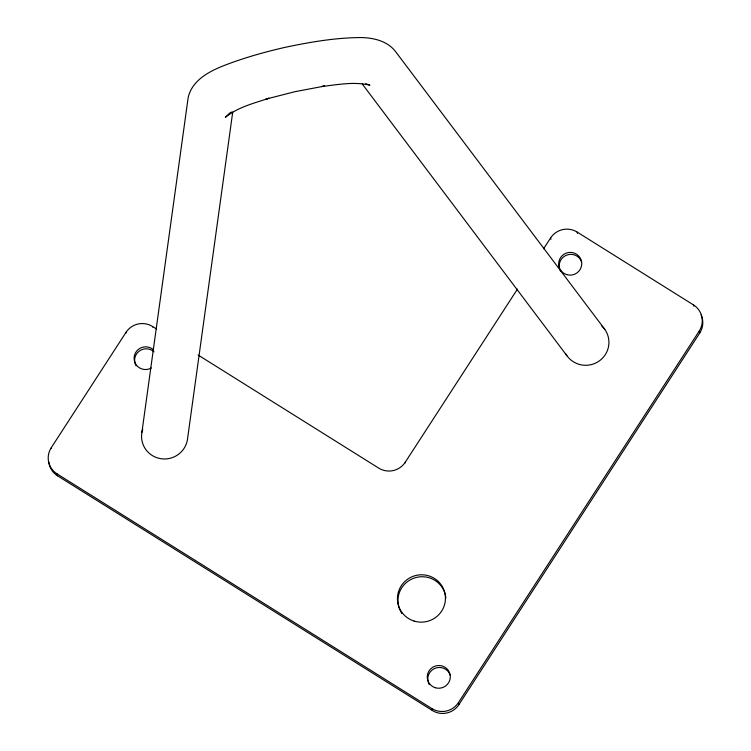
<?xml version="1.0" encoding="UTF-8"?>
<svg xmlns="http://www.w3.org/2000/svg" width="751" height="751" viewBox="0 0 751 751"><rect width="100%" height="100%" fill="white"/><g stroke="black" fill="none" stroke-linecap="round" stroke-linejoin="round"><path stroke-width="1.13" d="M141.901 432.351L188.182 97.452C192.115 80.291 209.144 71.392 224.164 65.497C243.991 57.827 264.502 52.035 285.211 47.322C310.06 42.075 335.303 37.728 360.762 37.55C373.416 37.738 387.225 40.873 395.401 51.378L604.827 329.407M232.735 111.983L187.365 440.077A23.103 22.746 -14.9 0 1 158.893 458.298A23.103 22.746 -14.9 0 1 142.756 429.112M230.341 113.589L231.28 111.927M701.134 315.007A19.226 18.925 -14.9 0 1 699.754 332.993L458.917 704.626A19.226 18.925 -14.9 0 1 432.379 710.521L57.536 475.805L57.02 473.853A19.226 18.925 -14.9 0 1 51.246 447.718L125.98 332.383A19.226 18.925 -14.9 0 1 152.519 326.478L156.49 328.966M198.161 355.054L378.72 468.117A19.226 18.925 -14.9 0 0 405.258 462.222L517.448 289.107M543.583 248.778L550.596 237.964A19.226 18.925 -14.9 0 1 577.134 232.059L693.464 304.906L693.811 306.201M57.02 473.853L431.863 708.568A19.226 18.925 -14.9 0 0 458.401 702.673L699.237 331.041A19.226 18.925 -14.9 0 0 693.464 304.906M230.144 112.65L225.356 117.344C237.776 107.158 253.979 103.291 268.905 98.25L265.967 99.113L295.012 91.669L324.563 86.083L321.644 86.525C337.556 84.685 354.068 81.39 369.924 85.192L365.728 83.708M362.301 84.046L566.874 355.674M699.237 331.041L699.754 332.993M577.134 232.059L577.481 233.364M550.596 237.964L550.943 239.259M405.258 462.222L405.437 462.869M458.401 702.673L458.917 704.626M431.863 708.568L432.379 710.521M152.519 326.478L152.697 327.136M125.98 332.383L126.159 333.031M51.246 447.718L51.415 448.366M601.88 326.037A23.103 22.746 -14.9 0 1 599.927 360.471A23.103 22.746 -14.9 0 1 565.71 353.796M399.673 609.361A24.032 23.656 -14.9 0 1 416.383 577.425A24.032 23.656 -14.9 0 1 445.878 598.096M401.926 613.595A24.032 23.656 -14.9 0 1 400.058 610.253M151.355 367.99A11.537 11.359 -14.9 0 1 136.222 364.845A11.537 11.359 -14.9 0 1 138.053 349.656A11.537 11.359 -14.9 0 1 153.542 349.882M136.138 365.878A11.537 11.359 -14.9 0 1 154.058 351.834M429.309 684.565A11.537 11.359 -14.9 0 1 428.342 682.434M428.042 681.326A11.537 11.359 -14.9 0 1 436.284 667.874A11.537 11.359 -14.9 0 1 450.253 675.215M560.744 271.458A11.537 11.359 -14.9 0 1 559.786 269.318M559.476 268.22A11.537 11.359 -14.9 0 1 567.718 254.767A11.537 11.359 -14.9 0 1 581.687 262.099M57.536 475.805A19.226 18.925 -14.9 0 1 48.834 462.034M414.139 621.077A24.032 23.656 -14.9 0 0 444.902 593.243A24.032 23.656 -14.9 0 0 405.296 581.067A24.032 23.656 -14.9 0 0 414.139 621.077M435.27 687.728A11.537 11.359 -14.9 0 0 450.037 674.37A11.537 11.359 -14.9 0 0 431.027 668.521A11.537 11.359 -14.9 0 0 435.27 687.728M566.705 274.613A11.537 11.359 -14.9 0 0 581.471 261.254A11.537 11.359 -14.9 0 0 562.461 255.406A11.537 11.359 -14.9 0 0 566.705 274.613"/></g></svg>
